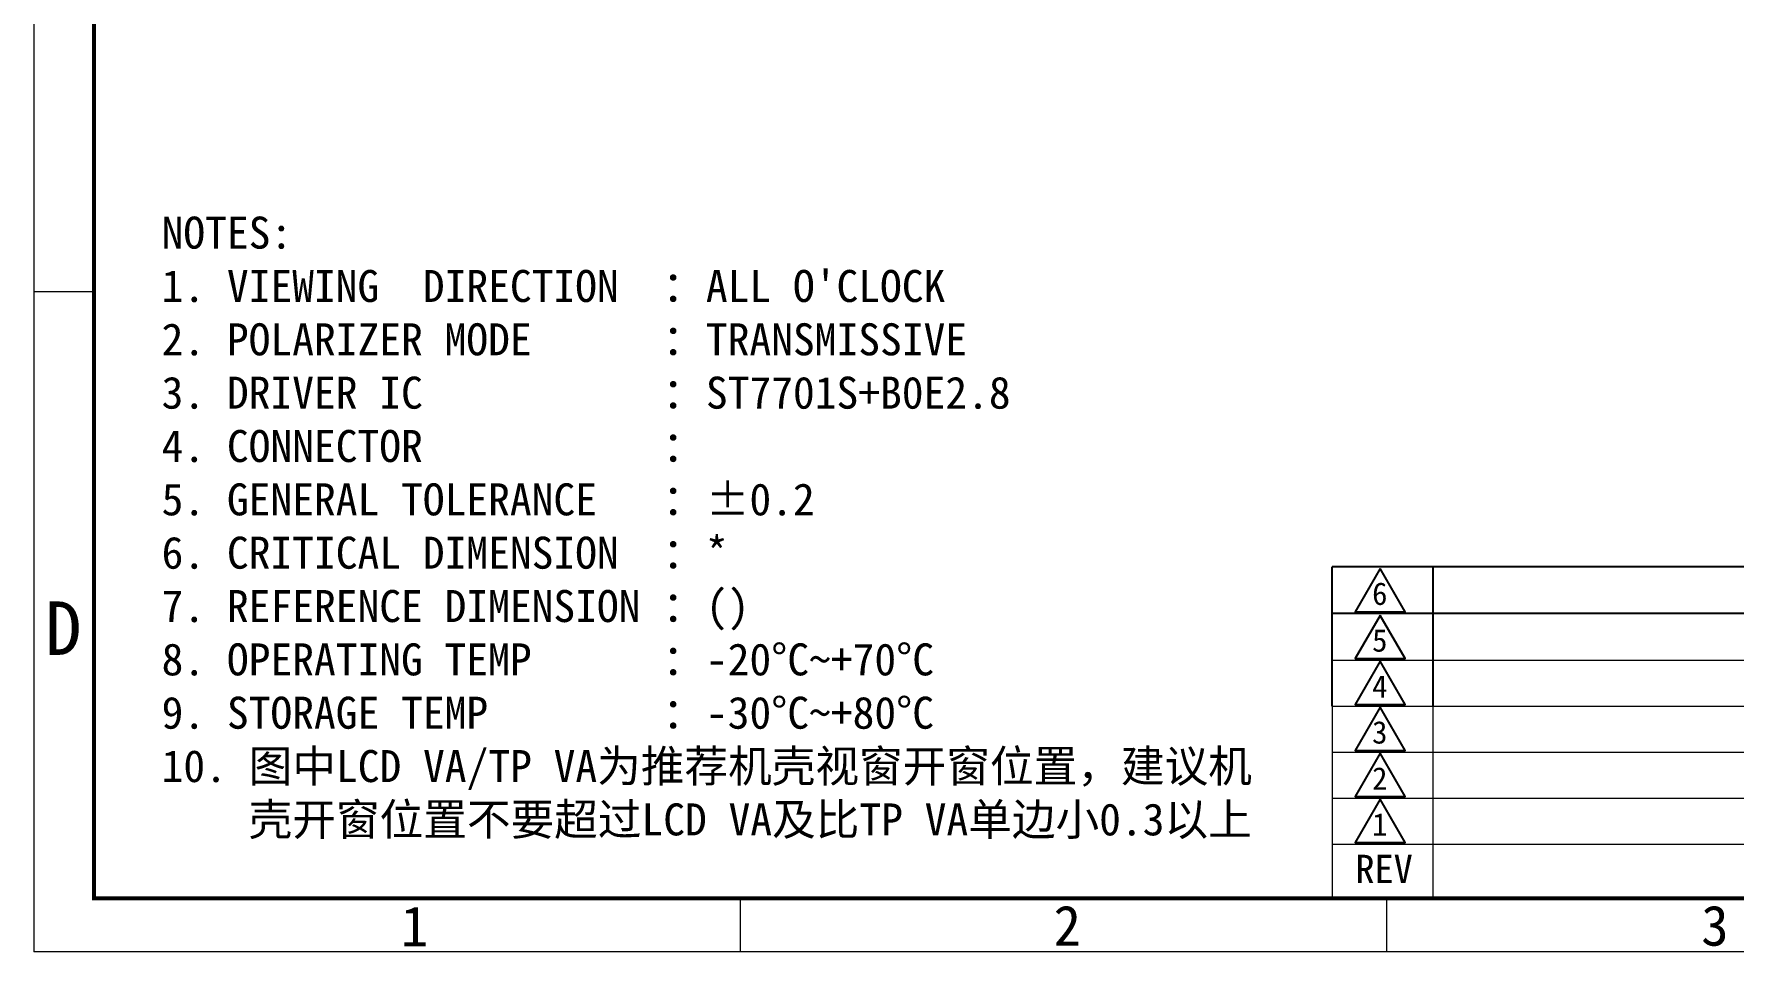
# Model space of a CAD drawing. Header units: millimetres. Extents: x -2894 to 5479, y -6001 to -1211.
# Drawn here: x 4011.8 to 4198.2, y -5974.2 to -5873.5 of the extents above; entities that cross this region are included whole.
import ezdxf

# ---------------------------------------------------------------- set-up
doc = ezdxf.new("R2010")
doc.units = ezdxf.units.MM
doc.header["$LTSCALE"] = 0.2
doc.header["$MEASUREMENT"] = 0
doc.styles.get("Standard").update_dxf_attribs({"font": 'SimSun.ttf'})
doc.styles.add('宋体', font='SimSun.ttf')

msp = doc.modelspace()

# ---------------------------------------------------------------- linework, layer by layer
at = {"color": 7, "lineweight": 15}
for p, q in [((4011.822, -5684.669), (4011.822, -5974.181)), ((4018.4, -5901.803), (4011.822, -5901.803)), ((4154.189, -5942.194), (4301.897, -5942.193)), ((4154.189, -5942.194), (4154.189, -5968.294)), ((4165.263, -5968.294), (4165.263, -5942.194)), ((4154.189, -5947.233), (4301.897, -5947.234)), ((4154.189, -5952.273), (4301.897, -5952.274)), ((4154.189, -5957.313), (4301.897, -5957.314)), ((4154.189, -5962.353), (4301.897, -5962.354)), ((4089.275, -5968.29), (4089.275, -5974.181)), ((4160.15, -5968.29), (4160.15, -5974.181)), ((4449.528, -5974.182), (4011.822, -5974.181))]:
    msp.add_line(p, q, dxfattribs=at)
for p, q in [((4154.189, -5947.233), (4154.189, -5931.944)), ((4301.897, -5931.944), (4154.189, -5931.944)), ((4165.263, -5947.234), (4165.263, -5931.944)), ((4301.897, -5937.068), (4154.189, -5937.068))]:
    msp.add_line(p, q)
at = {"color": 7, "lineweight": 15, "const_width": 0.441}
msp.add_lwpolyline([(4443.65, -5968.304), (4443.65, -5690.549), (4018.4, -5690.535), (4018.4, -5968.29)], close=True, dxfattribs=at)
at = {"color": 30}
for points in [[(4159.436, -5932.146), (4156.696, -5936.891), (4162.176, -5936.891)], [(4159.436, -5937.27), (4156.696, -5942.016), (4162.176, -5942.016)], [(4159.436, -5942.31), (4156.696, -5947.056), (4162.176, -5947.056)], [(4159.436, -5947.35), (4156.696, -5952.096), (4162.176, -5952.096)], [(4159.436, -5952.39), (4156.696, -5957.136), (4162.176, -5957.136)], [(4159.436, -5957.43), (4156.696, -5962.176), (4162.176, -5962.176)]]:
    msp.add_lwpolyline(points, close=True, dxfattribs=at)

# ---------------------------------------------------------------- texts
at = {"color": 7, "lineweight": 15, "style": '宋体'}
for s, height, p in [('D', 5.878, (4013.039, -5941.613)), ('1', 4.409, (4052.051, -5973.577)), ('2', 4.409, (4123.629, -5973.5)), ('3', 4.409, (4194.646, -5973.488))]:
    msp.add_text(s, height=height, dxfattribs=at).set_placement(p)
at = {"insert": (4025.815, -5893.548), "char_height": 3.5088, "width": 196.43096, "attachment_point": 1}
msp.add_mtext("{\\fSimSun|b0|i0|c134|p54;NOTES:\\P1. VIEWING  DIRECTION  ：ALL O'CLOCK\\P2. POLARIZER MODE      ：TRANSMISSIVE\\P3. DRIVER IC           ：ST7701S+B0E2.8\\P4. CONNECTOR           ：\\P5. GENERAL TOLERANCE   ：%%P0.2\\P6. CRITICAL DIMENSION  ：*\\P7. REFERENCE DIMENSION ：()\\P8. OPERATING TEMP      ：-20%%DC~+70%%DC \\P9. STORAGE TEMP        ：-30%%DC~+80%%DC\\P10. 图中LCD VA/TP VA为推荐机壳视窗开窗位置，建议机\\P    壳开窗位置不要超过LCD VA及比TP VA单边小0.3以上\\fArial|b0|i0|c134|p34;\\P}\\P ", dxfattribs=at)
at = {"color": 30, "char_height": 2.469, "attachment_point": 5, "style": '宋体'}
for s, insert in [('6', (4159.396, -5934.912)), ('5', (4159.396, -5940.036)), ('4', (4159.396, -5945.076)), ('3', (4159.396, -5950.116)), ('2', (4159.396, -5955.156)), ('1', (4159.396, -5960.196))]:
    msp.add_mtext(s, dxfattribs=dict(at, insert=insert))
at = {"color": 3, "insert": (4159.866, -5965.065), "char_height": 3.0863, "attachment_point": 5, "style": '宋体'}
msp.add_mtext('REV', dxfattribs=at)

doc.saveas('drawing.dxf')
